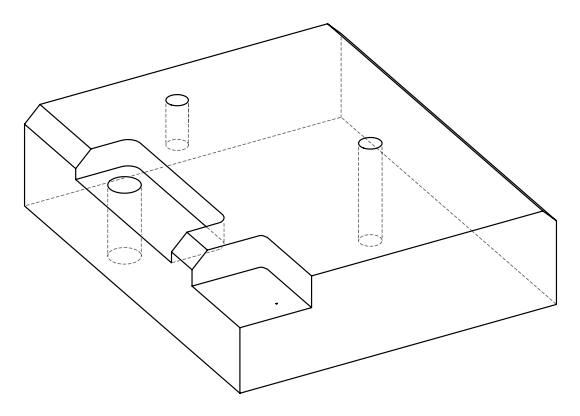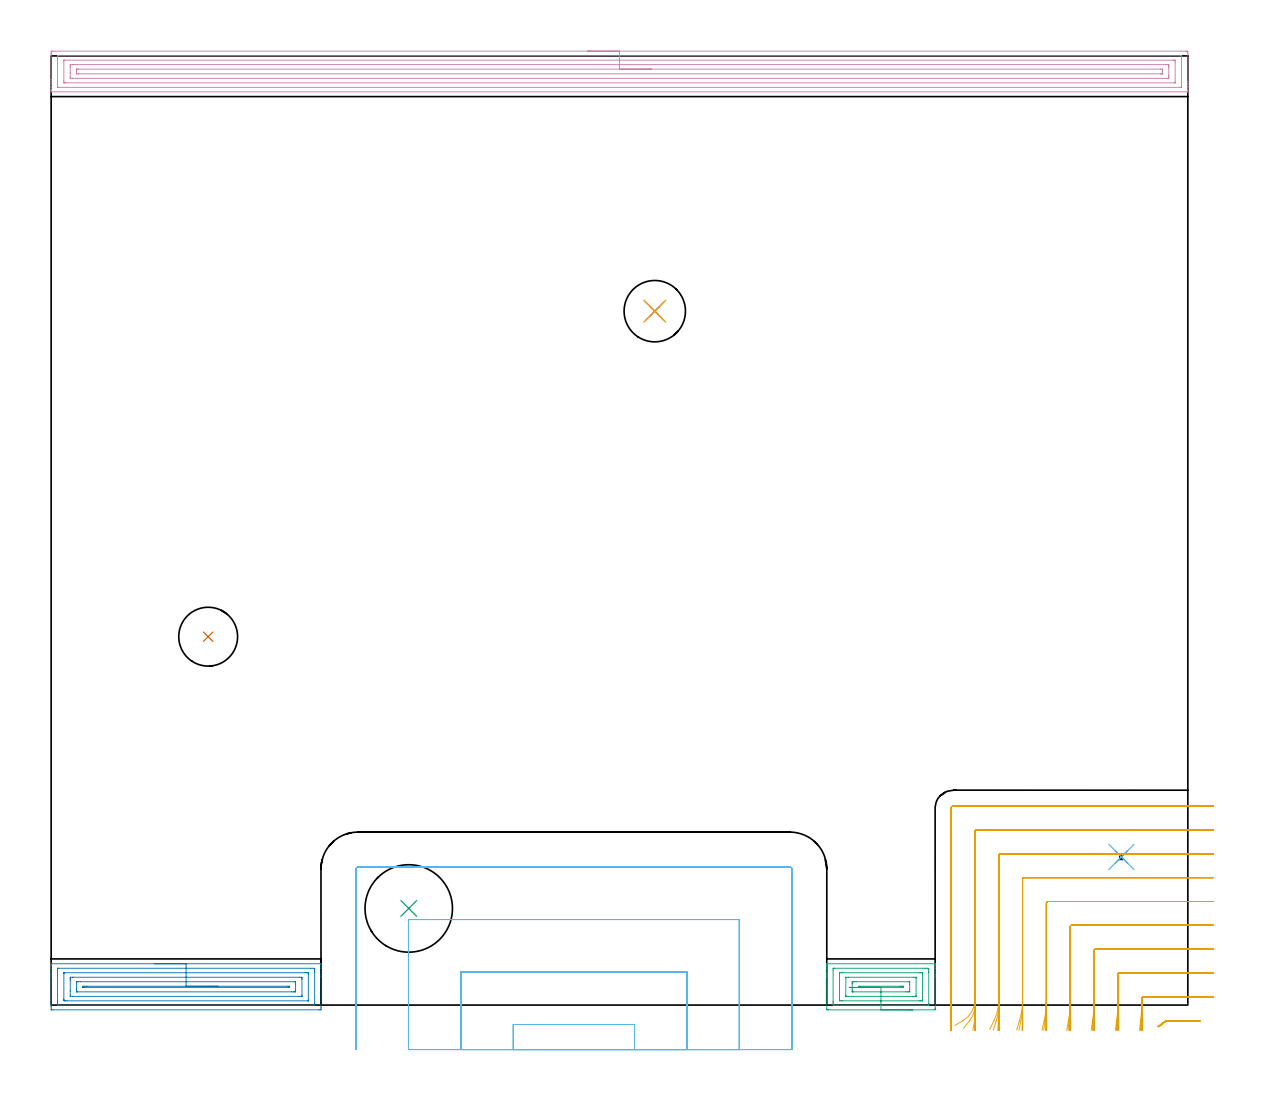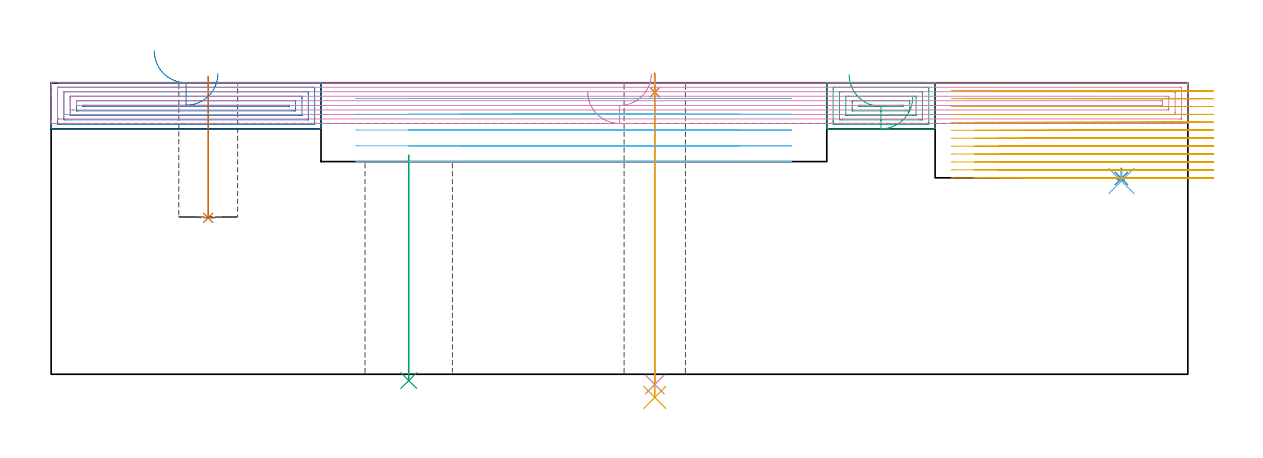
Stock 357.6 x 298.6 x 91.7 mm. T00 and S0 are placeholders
(PLAN: 12 operations, 8 tool changes, 56.8 min)
(1 SPOT_DRILL | STEP1HOLE_1 | NXT0321_9005460120000 | 0.05 min | 183 mm3)
(2 SPOT_DRILL_1 | STEP1POCKET | NXT0321_9005460120000 | 0.03 min | 3241 mm3)
(3 INDEXABLE_INSERT_DRILL_THROUGH_HOLE_FROM_SOLID | STEP1HOLE | NXT0302_026 | 0.29 min | 54426 mm3)
(4 DRILL_THROUGH_HOLE_INTO_CENTER | STEP1HOLE_1 | NXT0301_065 | 0.39 min | 6204 mm3)
(5 DRILL_TO_ENLARGE_THROUGH_HOLE | STEP1HOLE_1 | UGT0301_260 | 0.41 min | 20410 mm3)
(6 DRILL_BLIND_HOLE_INTO_CENTER | STEP1POCKET | NXT0301_022 | 0.02 min | 14 mm3)
(7 INDEXABLE_INSERT_DRILL_BLIND_HOLE_FROM_SOLID | STEP1POCKET_1 | NXT0302_008 | 0.18 min | 11352 mm3)
(8 AREA_MILL | FG_CHAMFER_SURFACE | UGT0205_001 | 4.26 min | 9672 mm3)
(9 AREA_MILL_1 | FG_CHAMFER_SURFACE_1 | UGT0205_001 | 1.83 min | 5082 mm3)
(10 AREA_MILL_2 | FG_CHAMFER_SURFACE_2 | UGT0205_001 | 14.55 min | 29306 mm3)
(11 MILL_CORNER_NOTCH_RECTANGULAR | CORNER_NOTCH_RECTANGULAR | NXT0201_013 | Follow Part, ap 2.5, ae 75% | 23.19 min | 156502 mm3)
(12 MILL_SLOT | SLOT_PARTIAL_RECTANGULAR | UGT0201_105 | Follow Part, ap 5.5, ae 75% | 11.65 min | 197018 mm3)
(TOOL NXT0321_9005460120000 | NC Spot Drill, 142deg, 12mm, Carbide, Uncoated | D12 PA142 FL30 Z2)
(TOOL NXT0302_026 | Index. Insert Drill 27.5mm [880-D2750L32-03] | D27.5 PA176 FL83 Z2)
(TOOL NXT0301_065 | Carbide Drill 9.4mm [860.1-0940-075A1-MM 2214] | D9.4 PA140 FL98 Z2)
(TOOL UGT0301_260 | Twist Drill 19.3 mm | D19.3 PA118 FL140 Z2)
(TOOL NXT0301_022 | Carbide Drill 5.1mm [860.1-0510-015A1-MM 2214] | D5.1 PA140 FL28 Z2)
(TOOL NXT0302_008 | Index. Insert Drill 18.5mm [880-D1850L25-05] | D18.5 PA176 FL93 Z2)
(TOOL UGT0205_001 | Chamfer Mill 20 x 3 x 45 deg. | D20 FL50 Z2)
(TOOL NXT0201_013 | ENDMILL 10mm | D10 FL30 Z4)
(TOOL UGT0201_105 | End Mill 22 mm | D22 FL25 Z2)
(OP 1 SPOT_DRILL)
G17 G21 G94 G90
T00 M6
G54
G17 G0 G90 X189.9 Y218.3 S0 M3
G43 Z101.7 H0
G94 G81 G98 Z88.7 F250. R94.7
G80
M5
M2
(OP 2 SPOT_DRILL_1)
G17 G21 G94 G90
T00 M6
G54
G17 G0 G90 X336.7 Y46.6 S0 M3
G43 Z101.7 H0
G94 G81 G98 Z61.58 F250. R64.8
G80
M5
M2
(OP 3 INDEXABLE_INSERT_DRILL_THROUGH_HOLE_FROM_SOLID)
G17 G21 G94 G90
T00 M6
G54
G17 G0 G90 X112.5 Y30.4 S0 M3
G43 Z101.7 H1
G94 G81 G98 Z-1.98 F250. R68.9
G80
M5
M2
(OP 4 DRILL_THROUGH_HOLE_INTO_CENTER)
G17 G21 G94 G90
T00 M6
G54
G17 G0 G90 X189.9 Y218.3 S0 M3
G43 Z101.7 H1
G94 G73 G98 Z-3.211 F250. Q8.628 R93.7
G80
M5
M2
(OP 5 DRILL_TO_ENLARGE_THROUGH_HOLE)
G17 G21 G94 G90
T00 M6
G54
G17 G0 G90 X189.9 Y218.3 S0 M3
G43 Z101.7 H0
G94 G73 G98 Z-7.298 F250. Q16.5 R93.7
G80
M5
M2
(OP 6 DRILL_BLIND_HOLE_INTO_CENTER)
G17 G21 G94 G90
T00 M6
G54
G17 G0 G90 X336.7 Y46.6 S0 M3
G43 Z101.7 H1
G94 G81 G98 Z60.8 F250. R63.8
G80
M5
M2
(OP 7 INDEXABLE_INSERT_DRILL_BLIND_HOLE_FROM_SOLID)
G17 G21 G94 G90
T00 M6
G54
G17 G0 G90 X49.4 Y115.9 S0 M3
G43 Z101.7 H1
G94 G81 G98 Z49.2 F250. R93.7
G80
M5
M2
(OP 8 AREA_MILL)
G17 G21 G94 G90
T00 M6
G54
G17 G0 G90 X32.45 Y13. S1061 M3
G43 Z101.7 H0
G94 G1 X32.488 Z100.828 F250.
X32.602 Z99.963
X32.791 Z99.112
X33.053 Z98.28
X33.387 Z97.474
X33.79 Z96.7
X34.258 Z95.964
X34.79 Z95.272
X35.379 Z94.629
X36.022 Z94.039
X36.714 Z93.508
X37.45 Z93.04
X38.224 Z92.637
X39.03 Z92.303
X39.862 Z92.041
X40.714 Z91.852
X41.578 Z91.738
X42.45 Z91.7
X84.763
X84.89 Y12.997 Z91.688
X84.892 Y12.963 Z91.654
X84.9 Y12.647 Z91.346
Y12.084 Z90.782
Y11.536 Z90.231
Y9.482 Z88.18
Y8.866 Z87.56
Y-0.618 Z78.079
X84.898 Y-0.926 Z77.771
X84.893 Y-1.491 Z77.206
X84.885 Y-1.493 Z77.204
X84.318 Y-1.5 Z77.2
X0.582
X0.015 Y-1.493 Z77.204
X0.007 Y-1.491 Z77.206
X0.003 Y-0.926 Z77.771
X0. Y-0.344 Z78.352
Y8.866 Z87.56
Y9.482 Z88.18
Y9.756 Z88.453
Y11.536 Z90.231
Y12.084 Z90.783
Y12.426 Z91.125
Y12.648 Z91.347
X0.008 Y12.963 Z91.654
X0.01 Y12.997 Z91.688
X0.137 Y13. Z91.7
X42.45
Y11.586 Z90.286
X81.645
X82.49 Y11.582 Z90.282
X82.536 Y11.579 Z90.279
X82.89 Y11.536 Z90.236
X82.897 Y11.176 Z89.876
X82.899 Y10.646 Z89.346
X82.9 Y10.282 Z88.982
X82.899 Y0.491 Z79.191
X82.892 Y-0.036 Z78.664
X82.89 Y-0.075 Z78.625
X82.735 Y-0.081 Z78.619
X82.635 Y-0.085 Z78.615
X82.586 Y-0.086 Z78.614
X82.536
X3.255
X2.41 Y-0.082 Z78.618
X2.364 Y-0.079 Z78.621
X2.01 Y-0.036 Z78.664
X2.003 Y0.324 Z79.024
X2.001 Y0.854 Z79.554
X2. Y1.218 Z79.918
X2.001 Y11.009 Z89.709
X2.008 Y11.536 Z90.236
X2.01 Y11.575 Z90.275
X2.166 Y11.581 Z90.281
X2.265 Y11.585 Z90.285
X2.315 Y11.586 Z90.286
X2.364
X42.45
Y10.172 Z88.872
X79.864 Y10.171 Z88.871
X80.34 Y10.17 Z88.87
X80.755 Y10.167 Z88.867
X80.883 Y10.165 Z88.865
X80.894 Y9.901 Z88.601
X80.898 Y9.756 Z88.456
X80.9 Y9.611 Z88.311
Y1.599 Z80.299
X80.897 Y1.453 Z80.153
X80.891 Y1.357 Z80.057
X80.888 Y1.334 Z80.034
X80.883 Y1.332 Z80.032
X80.858 Y1.33 Z80.03
X80.755 Y1.329 Z80.029
X5.036
X4.56 Y1.33 Z80.03
X4.146 Y1.333 Z80.033
X4.017 Y1.335 Z80.035
X4.006 Y1.599 Z80.299
X4.002 Y1.744 Z80.444
X4. Y1.889 Z80.589
Y9.901 Z88.601
X4.003 Y10.047 Z88.747
X4.009 Y10.143 Z88.843
X4.012 Y10.166 Z88.866
X4.017 Y10.168 Z88.868
X4.042 Y10.17 Z88.87
X4.146 Y10.171 Z88.871
X42.45 Y10.172 Z88.872
Y8.757 Z87.457
X78.191
X78.872 Y8.752 Z87.452
X78.886 Y8.751 Z87.451
X78.89 Y8.739 Z87.439
X78.895 Y8.694 Z87.394
X78.898 Y8.602 Z87.302
X78.9 Y8.418 Z87.118
Y8.048 Z86.748
Y3.116 Z81.816
X78.898 Y2.912 Z81.612
X78.894 Y2.81 Z81.51
X78.89 Y2.76 Z81.46
X78.883 Y2.749 Z81.449
X78.86 Y2.747 Z81.447
X78.082 Y2.743 Z81.443
X77.974
X6.709
X6.028 Y2.748 Z81.448
X6.014 Y2.749 Z81.449
X6.01 Y2.761 Z81.461
X6.005 Y2.806 Z81.506
X6.002 Y2.898 Z81.598
X6. Y4.415 Z83.115
Y7.903 Z86.603
X6.001 Y8.384 Z87.084
X6.002 Y8.588 Z87.288
X6.006 Y8.69 Z87.39
X6.01 Y8.74 Z87.44
X6.017 Y8.751 Z87.451
X6.04 Y8.753 Z87.453
X6.818 Y8.757 Z87.457
X6.926
X42.45
Y7.343 Z86.043
X76.559
X76.73 Y7.34 Z86.04
X76.867 Y7.336 Z86.036
X76.891 Y7.332 Z86.032
X76.894 Y7.319 Z86.019
X76.897 Y7.285 Z85.985
X76.899 Y7.085 Z85.785
X76.9 Y6.486 Z85.186
Y4.706 Z83.406
X76.899 Y4.415 Z83.115
X76.895 Y4.265 Z82.965
X76.89 Y4.191 Z82.891
X76.882 Y4.164 Z82.864
X76.816 Y4.162 Z82.862
X76.557 Y4.158 Z82.858
X76.3 Y4.157 Z82.857
X75.668
X8.341
X8.169 Y4.16 Z82.86
X8.033 Y4.164 Z82.864
X8.009 Y4.168 Z82.868
X8.006 Y4.181 Z82.881
X8.003 Y4.215 Z82.915
X8.001 Y4.415 Z83.115
X8. Y5.014 Z83.714
Y6.794 Z85.494
X8.001 Y7.085 Z85.785
X8.005 Y7.235 Z85.935
X8.01 Y7.309 Z86.009
X8.018 Y7.336 Z86.036
X8.084 Y7.338 Z86.038
X8.343 Y7.342 Z86.042
X8.6 Y7.343 Z86.043
X9.232
X42.45
Y5.929 Z84.629
X74.519 Y5.928 Z84.628
X74.788 Y5.926 Z84.626
X74.863 Y5.922 Z84.622
X74.891 Y5.919 Z84.619
X74.893 Y5.904 Z84.604
X74.897 Y5.817 Z84.517
X74.89 Y5.605 Z84.305
X74.884 Y5.576 Z84.276
X74.876 Y5.575 Z84.275
X74.848 Y5.573 Z84.273
X74.789 Y5.572 Z84.272
X74.671 Y5.571 Z84.271
X10.381 Y5.572 Z84.272
X10.112 Y5.574 Z84.274
X10.037 Y5.578 Z84.278
X10.009 Y5.581 Z84.281
X10.007 Y5.596 Z84.296
X10.001 Y5.684 Z84.384
Y5.841 Z84.541
X10.003 Y5.896 Z84.596
X10.007 Y5.918 Z84.618
X10.01 Y5.922 Z84.622
X10.024 Y5.924 Z84.624
X10.381 Y5.928 Z84.628
X11.272 Y5.929 Z84.629
X42.45
X43.322 Z84.667
X44.186 Z84.781
X45.038 Z84.97
X45.87 Z85.232
X46.676 Z85.566
X47.45 Z85.969
X48.186 Z86.437
X48.878 Z86.968
X49.521 Z87.558
X50.11 Z88.201
X50.642 Z88.893
X51.11 Z89.629
X51.513 Z90.403
X51.847 Z91.209
X52.109 Z92.041
X52.298 Z92.892
X52.412 Z93.757
X52.45 Z94.629
G0 Z101.7
M5
M2
(OP 9 AREA_MILL_1)
G17 G21 G94 G90
T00 M6
G54
G17 G0 G90 X271.05 Y-1.5 S1061 M3
G43 Z101.7 H0
Z87.2
G94 G1 X271.012 Z86.328 F250.
X270.898 Z85.464
X270.709 Z84.612
X270.447 Z83.78
X270.113 Z82.974
X269.71 Z82.2
X269.242 Z81.464
X268.71 Z80.772
X268.121 Z80.129
X267.478 Z79.54
X266.786 Z79.008
X266.05 Z78.54
X265.276 Z78.137
X264.47 Z77.803
X263.638 Z77.541
X262.787 Z77.352
X261.922 Z77.238
X261.05 Z77.2
X244.577
X244.257 Y-1.496 Z77.202
X244.01 Y-1.491 Z77.205
X244. Y-1.24 Z77.457
Y8.866 Z87.56
Y9.492 Z88.19
Y9.756 Z88.453
Y11.536 Z90.231
Y12.064 Z90.762
Y12.426 Z91.125
Y12.661 Z91.359
X244.007 Y12.964 Z91.656
X244.01 Y12.997 Z91.688
X244.132 Y13. Z91.7
X277.968
X278.09 Y12.997 Z91.688
X278.093 Y12.964 Z91.656
X278.1 Y12.66 Z91.359
Y12.063 Z90.762
Y11.536 Z90.231
Y9.492 Z88.19
Y8.866 Z87.56
Y-0.926 Z77.77
X278.098 Y-1.242 Z77.455
X278.09 Y-1.491 Z77.205
X277.84 Y-1.499 Z77.199
X261.05 Y-1.5 Z77.2
Y-0.086 Z78.614
X247.248
X246.404 Y-0.082 Z78.618
X246.358 Y-0.079 Z78.621
X246.01 Y-0.036 Z78.664
X246.003 Y0.319 Z79.019
X246.001 Y0.854 Z79.554
X246. Y1.212 Z79.912
X246.001 Y11.003 Z89.703
X246.008 Y11.536 Z90.236
X246.01 Y11.574 Z90.274
X246.16 Y11.581 Z90.281
X246.259 Y11.585 Z90.285
X246.309 Y11.586 Z90.286
X246.358
X274.852
X275.696 Y11.582 Z90.282
X275.742 Y11.579 Z90.279
X276.09 Y11.536 Z90.236
X276.097 Y11.182 Z89.882
X276.099 Y10.646 Z89.346
X276.1 Y10.288 Z88.988
X276.099 Y0.497 Z79.197
X276.092 Y-0.036 Z78.664
X276.09 Y-0.074 Z78.626
X275.94 Y-0.081 Z78.619
X275.841 Y-0.085 Z78.615
X275.792 Y-0.086 Z78.614
X275.742
X261.05
Y1.328 Z80.028
X249.029 Y1.329 Z80.029
X248.554 Y1.33 Z80.03
X248.139 Y1.333 Z80.033
X248.01 Y1.335 Z80.035
X248.003 Y1.605 Z80.305
X248.001 Y1.744 Z80.444
X248. Y9.894 Z88.594
X248.004 Y10.033 Z88.733
X248.01 Y10.125 Z88.825
X248.018 Y10.165 Z88.865
X248.036 Y10.167 Z88.867
X248.139 Y10.169 Z88.869
X248.614 Y10.171 Z88.871
X249.029 Y10.172 Z88.872
X273.071 Y10.171 Z88.871
X273.547 Y10.17 Z88.87
X273.961 Y10.167 Z88.867
X274.09 Y10.165 Z88.865
X274.097 Y9.894 Z88.594
X274.099 Y9.756 Z88.456
X274.1 Y1.606 Z80.306
X274.096 Y1.467 Z80.167
X274.09 Y1.375 Z80.075
X274.082 Y1.335 Z80.035
X274.064 Y1.333 Z80.033
X273.961 Y1.331 Z80.031
X273.486 Y1.329 Z80.029
X273.071 Y1.328 Z80.028
X261.05
Y2.743 Z81.443
X250.702
X250.023 Y2.748 Z81.448
X250.01 Y2.749 Z81.449
X250.006 Y2.766 Z81.466
X250.002 Y2.81 Z81.51
X250. Y2.901 Z81.601
Y3.082 Z81.782
X250.001 Y8.583 Z87.283
X250.003 Y8.684 Z87.384
X250.008 Y8.734 Z87.434
X250.012 Y8.751 Z87.451
X250.033 Y8.753 Z87.453
X250.81 Y8.757 Z87.457
X250.919
X271.399
X272.077 Y8.752 Z87.452
X272.09 Y8.751 Z87.451
X272.094 Y8.734 Z87.434
X272.098 Y8.689 Z87.389
X272.1 Y8.599 Z87.299
Y8.418 Z87.118
X272.099 Y2.917 Z81.617
X272.097 Y2.816 Z81.516
X272.092 Y2.766 Z81.466
X272.088 Y2.749 Z81.449
X272.068 Y2.747 Z81.447
X271.29 Y2.743 Z81.443
X271.182
X261.05
Y4.157 Z82.857
X252.333 Y4.158 Z82.858
X252.161 Y4.16 Z82.86
X252.026 Y4.164 Z82.864
X252.009 Y4.17 Z82.87
X252.005 Y4.184 Z82.884
X252.002 Y4.218 Z82.918
X252. Y4.415 Z83.115
Y5.005 Z83.705
Y6.786 Z85.486
X252.001 Y7.085 Z85.785
X252.003 Y7.233 Z85.933
X252.007 Y7.306 Z86.006
X252.011 Y7.336 Z86.036
X252.076 Y7.338 Z86.038
X252.334 Y7.342 Z86.042
X252.591 Y7.343 Z86.043
X253.224
X269.767 Y7.342 Z86.042
X269.939 Y7.34 Z86.04
X270.074 Y7.336 Z86.036
X270.091 Y7.33 Z86.03
X270.095 Y7.316 Z86.016
X270.098 Y7.282 Z85.982
X270.099 Y7.085 Z85.785
X270.1 Y6.495 Z85.195
Y4.714 Z83.414
X270.099 Y4.415 Z83.115
X270.097 Y4.267 Z82.967
X270.093 Y4.194 Z82.894
X270.089 Y4.164 Z82.864
X270.025 Y4.162 Z82.862
X269.766 Y4.158 Z82.858
X269.509 Y4.157 Z82.857
X268.877
X261.05
Y5.571 Z84.271
X254.372 Y5.572 Z84.272
X254.102 Y5.574 Z84.274
X254.034 Y5.578 Z84.278
X254.009 Y5.581 Z84.281
X254.008 Y5.595 Z84.295
X254.005 Y5.672 Z84.372
X254.024 Y5.922 Z84.622
X254.372 Y5.926 Z84.626
X254.639 Y5.928 Z84.628
X266.838 Y5.929 Z84.629
X267.37
X267.728 Y5.928 Z84.628
X267.998 Y5.926 Z84.626
X268.066 Y5.922 Z84.622
X268.091 Y5.918 Z84.618
X268.093 Y5.905 Z84.605
X268.098 Y5.826 Z84.526
X268.093 Y5.638 Z84.338
X268.09 Y5.576 Z84.276
X268.083 Y5.575 Z84.275
X268.055 Y5.573 Z84.273
X267.996 Y5.572 Z84.272
X267.877 Y5.571 Z84.271
X261.05
X260.178 Z84.309
X259.314 Z84.423
X258.462 Z84.612
X257.63 Z84.874
X256.824 Z85.208
X256.05 Z85.611
X255.314 Z86.08
X254.622 Z86.611
X253.979 Z87.2
X253.39 Z87.843
X252.859 Z88.535
X252.39 Z89.271
X251.987 Z90.045
X251.653 Z90.851
X251.391 Z91.683
X251.202 Z92.535
X251.088 Z93.399
X251.05 Z94.271
G0 Z101.7
M5
M2
(OP 10 AREA_MILL_2)
G17 G21 G94 G90
T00 M6
G54
G17 G0 G90 X168.8 Y300.1 S1061 M3
G43 Z101.7 H0
Z88.9
G94 G1 X168.838 Z88.028 F250.
X168.952 Z87.164
X169.141 Z86.312
X169.403 Z85.48
X169.737 Z84.674
X170.14 Z83.9
X170.609 Z83.164
X171.14 Z82.472
X171.729 Z81.829
X172.372 Z81.24
X173.064 Z80.708
X173.8 Z80.24
X174.574 Z79.837
X175.38 Z79.503
X176.212 Z79.241
X177.064 Z79.052
X177.928 Z78.938
X178.8 Z78.9
X356.985
X357.279 Y300.097 Z78.902
X357.59 Y300.092 Z78.906
X357.6 Y299.776 Z79.221
Y290.578 Z88.417
Y290.022 Z88.974
Y289.685 Z89.311
Y289.13 Z89.866
Y288.793 Z90.202
Y288.119 Z90.88
Y287.754 Z91.245
X357.593 Y287.356 Z91.635
X357.59 Y287.303 Z91.688
X357.431 Y287.3 Z91.7
X0.169
X0.01 Y287.303 Z91.688
X0.007 Y287.356 Z91.635
X0. Y287.754 Z91.245
Y288.119 Z90.88
Y288.793 Z90.202
Y290.022 Z88.975
Y290.578 Z88.417
Y291.192 Z87.803
Y299.221 Z79.776
X0.002 Y299.499 Z79.498
X0.007 Y300.092 Z78.906
X0.02 Y300.094 Z78.904
X0.615 Y300.1 Z78.9
X178.8
Y298.686 Z80.314
X355.278 Y298.685 Z80.315
X355.436 Y298.683 Z80.317
X355.54 Y298.679 Z80.321
X355.591 Y298.675 Z80.325
X355.594 Y298.663 Z80.337
X355.597 Y298.607 Z80.393
X355.6 Y298.206 Z80.794
Y289.284 Z89.716
X355.597 Y288.793 Z90.207
X355.594 Y288.744 Z90.256
X355.591 Y288.725 Z90.275
X355.514 Y288.721 Z90.279
X355.357 Y288.716 Z90.284
X355.277 Y288.714 Z90.286
X355.198
X2.323 Y288.715 Z90.285
X2.164 Y288.717 Z90.283
X2.06 Y288.721 Z90.279
X2.009 Y288.725 Z90.275
X2.006 Y288.737 Z90.263
X2.003 Y288.793 Z90.207
X2. Y289.194 Z89.806
Y298.116 Z80.884
X2.003 Y298.607 Z80.393
X2.006 Y298.656 Z80.344
X2.009 Y298.675 Z80.325
X2.086 Y298.679 Z80.321
X2.243 Y298.684 Z80.316
X2.323 Y298.686 Z80.314
X2.402
X178.8
Y297.272 Z81.728
X352.963 Y297.271 Z81.729
X353.412 Y297.27 Z81.73
X353.562 Y297.268 Z81.732
X353.584 Y297.266 Z81.734
X353.59 Y297.263 Z81.737
X353.594 Y297.235 Z81.765
X353.598 Y297.135 Z81.865
X353.6 Y296.635 Z82.365
Y290.39 Z88.61
X353.595 Y290.202 Z88.798
X353.59 Y290.15 Z88.85
X353.586 Y290.134 Z88.866
X353.579 Y290.133 Z88.867
X353.524 Y290.13 Z88.87
X353.412 Y290.129 Z88.871
X4.637
X4.188 Y290.13 Z88.87
X4.038 Y290.132 Z88.868
X4.016 Y290.135 Z88.865
X4.01 Y290.137 Z88.863
X4.007 Y290.165 Z88.835
X4.002 Y290.265 Z88.735
X4. Y290.765 Z88.235
X4.001 Y297.01 Z81.99
X4.005 Y297.198 Z81.802
X4.01 Y297.25 Z81.75
X4.014 Y297.266 Z81.734
X4.021 Y297.267 Z81.733
X4.076 Y297.27 Z81.73
X4.188 Y297.271 Z81.729
X178.8 Y297.272 Z81.728
Y295.857 Z83.143
X350.806
X351.558 Y295.85 Z83.15
X351.59 Y295.844 Z83.156
X351.595 Y295.797 Z83.203
X351.598 Y295.692 Z83.308
X351.6 Y295.483 Z83.517
Y295.064 Z83.936
Y292.388 Z86.612
Y291.929 Z87.071
X351.598 Y291.712 Z87.288
X351.595 Y291.604 Z87.396
X351.59 Y291.555 Z87.445
X351.546 Y291.549 Z87.451
X350.733 Y291.543 Z87.457
X350.66
X6.794
X6.042 Y291.55 Z87.45
X6.01 Y291.556 Z87.444
X6.005 Y291.603 Z87.397
X6.002 Y291.708 Z87.292
X6. Y293.254 Z85.746
Y295.012 Z83.988
Y295.471 Z83.529
X6.002 Y295.688 Z83.312
X6.005 Y295.796 Z83.204
X6.01 Y295.845 Z83.155
X6.054 Y295.851 Z83.149
X6.867 Y295.857 Z83.143
X6.941
X178.8
Y294.443 Z84.557
X348.946 Y294.442 Z84.558
X349.546 Y294.439 Z84.561
X349.579 Y294.436 Z84.564
X349.59 Y294.43 Z84.57
X349.596 Y294.389 Z84.611
X349.599 Y294.146 Z84.854
X349.6 Y293.493 Z85.507
Y293.254 Z85.746
X349.599 Y293.091 Z85.909
X349.598 Y293.009 Z85.991
X349.594 Y292.969 Z86.031
X349.591 Y292.965 Z86.035
X349.58 Y292.962 Z86.038
X349.541 Y292.959 Z86.041
X349.243 Y292.957 Z86.043
X348.946
X8.654 Y292.958 Z86.042
X8.054 Y292.961 Z86.039
X8.021 Y292.964 Z86.036
X8.01 Y292.97 Z86.03
X8.004 Y293.011 Z85.989
X8.001 Y293.254 Z85.746
X8. Y293.907 Z85.093
Y294.146 Z84.854
X8.001 Y294.309 Z84.691
X8.002 Y294.391 Z84.609
X8.006 Y294.431 Z84.569
X8.009 Y294.435 Z84.565
X8.021 Y294.438 Z84.562
X8.059 Y294.441 Z84.559
X8.357 Y294.443 Z84.557
X8.654
X178.8
X179.672 Z84.595
X180.537 Z84.709
X181.388 Z84.898
X182.22 Z85.16
X183.026 Z85.494
X183.8 Z85.897
X184.536 Z86.365
X185.228 Z86.896
X185.871 Z87.486
X186.46 Z88.129
X186.992 Z88.821
X187.46 Z89.557
X187.863 Z90.331
X188.197 Z91.137
X188.459 Z91.969
X188.648 Z92.82
X188.762 Z93.685
X188.8 Z94.557
G0 Z101.7
M5
M2
(OP 11 MILL_CORNER_NOTCH_RECTANGULAR)
G17 G21 G94 G90
T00 M6
G54
G17 G0 G90 X361.595 Y-4.9 S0 M3
G43 Z101.7 H0
Z89.208
G94 G1 X358.595 F250.
X350.734 F500.
G3 X350.439 Y-5. R0.5
G1 X348.039 Y-6.8 F250.
G0 Z101.7
X365.6 Y2.6
Z89.208
G1 X362.6
X343.595 F500.
G3 X343.1 Y2.105 R0.5
G1 Y1.6
G2 X342.736 Y-5. R60.
G1 X342.406 Y-7.982 F250.
G0 Z101.7
X365.6 Y10.1
Z89.208
G1 X362.6
X336.096 F500.
G3 X335.6 Y9.604 R0.5
G1 Y1.6
G2 X335.183 Y-5. R52.5
G1 X334.806 Y-7.976 F250.
G0 Z101.7
X365.6 Y17.6
Z89.208
G1 X362.6
X328.596 F500.
G3 X328.1 Y17.104 R0.5
G1 Y1.6
G2 X327.613 Y-5. R45.
G1 X327.173 Y-7.968 F250.
G0 Z101.7
X365.6 Y25.1
Z89.208
G1 X362.6
X321.096 F500.
G3 X320.6 Y24.604 R0.5
G1 Y1.6
G2 X320.015 Y-5. R37.5
G1 X319.487 Y-7.953 F250.
G0 Z101.7
X365.6 Y32.6
Z89.208
G1 X362.6
X313.596 F500.
G3 X313.1 Y32.104 R0.5
G1 Y1.6
G2 X312.365 Y-5. R30.
G1 X311.705 Y-7.926 F250.
G0 Z101.7
X365.6 Y40.1
Z89.208
G1 X362.6
X306.097 F500.
G3 X305.6 Y39.603 R0.5
G1 Y1.6
G2 X304.61 Y-5. R22.5
G1 X303.73 Y-7.868 F250.
G0 Z101.7
X365.6 Y47.6
Z89.208
G1 X362.6
X298.597 F500.
G3 X298.1 Y47.103 R0.5
G1 Y1.6
G2 X296.57 Y-5. R15.
G1 X295.25 Y-7.694 F250.
G0 Z101.7
X365.6 Y55.1
Z89.208
G1 X362.6
X291.097 F500.
G3 X290.6 Y54.603 R0.5
G1 Y1.6
G2 X286.914 Y-4.857 R7.5
G1 X284.331 Y-6.383 F250.
G0 Z101.7
X365.6 Y62.6
Z89.208
G1 X362.6
X283.8 F500.
G3 X283.1 Y61.9 R0.7
G1 Y1.6
Y-1.4 F250.
G0 Z101.7
X361.595 Y-4.9
Z86.717
G1 X358.595
X350.899 F500.
G3 X350.604 Y-5. R0.5
G1 X348.204 Y-6.8 F250.
G0 Z101.7
X365.6 Y2.6
Z86.717
G1 X362.6
X343.595 F500.
G3 X343.1 Y2.105 R0.5
G1 Y-0.243
G2 X342.911 Y-5. R60.
G1 X342.673 Y-7.991 F250.
G0 Z101.7
X365.6 Y10.1
Z86.717
G1 X362.6
X336.096 F500.
G3 X335.6 Y9.604 R0.5
G1 Y-0.243
G2 X335.384 Y-5. R52.5
G1 X335.112 Y-7.988 F250.
G0 Z101.7
X365.6 Y17.6
Z86.717
G1 X362.6
X328.596 F500.
G3 X328.1 Y17.104 R0.5
G1 Y-0.243
G2 X327.848 Y-5. R45.
G1 X327.531 Y-7.983 F250.
G0 Z101.7
X365.6 Y25.1
Z86.717
G1 X362.6
X321.096 F500.
G3 X320.6 Y24.604 R0.5
G1 Y-0.243
G2 X320.297 Y-5. R37.5
G1 X319.916 Y-7.976 F250.
G0 Z101.7
X365.6 Y32.6
Z86.717
G1 X362.6
X313.596 F500.
G3 X313.1 Y32.104 R0.5
G1 Y-0.243
G2 X312.72 Y-5. R30.
G1 X312.245 Y-7.962 F250.
G0 Z101.7
X365.6 Y40.1
Z86.717
G1 X362.6
X306.097 F500.
G3 X305.6 Y39.603 R0.5
G1 Y-0.243
G2 X305.091 Y-5. R22.5
G1 X304.457 Y-7.932 F250.
G0 Z101.7
X365.6 Y47.6
Z86.717
G1 X362.6
X298.597 F500.
G3 X298.1 Y47.103 R0.5
G1 Y-0.243
G2 X297.326 Y-5. R15.
G1 X296.374 Y-7.845 F250.
G0 Z101.7
X365.6 Y55.1
Z86.717
G1 X362.6
X291.097 F500.
G3 X290.6 Y54.603 R0.5
G1 Y-0.243
G2 X288.898 Y-5. R7.5
G1 X286.996 Y-7.319 F250.
G0 Z101.7
X365.6 Y62.6
Z86.717
G1 X362.6
X283.8 F500.
G3 X283.1 Y61.9 R0.7
G1 Y-0.243
Y-3.243 F250.
G0 Z101.7
X361.595 Y-4.9
Z84.225
G1 X358.595
X351.074 F500.
G3 X350.778 Y-5. R0.5
G1 X348.378 Y-6.8 F250.
G0 Z101.7
X365.6 Y2.6
Z84.225
G1 X362.6
X343.595 F500.
G3 X343.1 Y2.105 R0.5
G1 Y-3.686
G2 X343.086 Y-5. R60.
G1 X343.02 Y-7.999 F250.
G0 Z101.7
X365.6 Y10.1
Z84.225
G1 X362.6
X336.096 F500.
G3 X335.6 Y9.604 R0.5
G1 Y-3.686
G2 X335.584 Y-5. R52.5
G1 X335.508 Y-7.999 F250.
G0 Z101.7
X365.6 Y17.6
Z84.225
G1 X362.6
X328.596 F500.
G3 X328.1 Y17.104 R0.5
G1 Y-3.686
G2 X328.081 Y-5. R45.
G1 X327.993 Y-7.999 F250.
G0 Z101.7
X365.6 Y25.1
Z84.225
G1 X362.6
X321.096 F500.
G3 X320.6 Y24.604 R0.5
G1 Y-3.686
G2 X320.577 Y-5. R37.5
G1 X320.472 Y-7.998 F250.
G0 Z101.7
X365.6 Y32.6
Z84.225
G1 X362.6
X313.596 F500.
G3 X313.1 Y32.104 R0.5
G1 Y-3.686
G2 X313.071 Y-5. R30.
G1 X312.94 Y-7.997 F250.
G0 Z101.7
X365.6 Y40.1
Z84.225
G1 X362.6
X306.097 F500.
G3 X305.6 Y39.603 R0.5
G1 Y-3.686
G2 X305.562 Y-5. R22.5
G1 X305.386 Y-7.995 F250.
G0 Z101.7
X365.6 Y47.6
Z84.225
G1 X362.6
X298.597 F500.
G3 X298.1 Y47.103 R0.5
G1 Y-3.686
G2 X298.042 Y-5. R15.
G1 X297.78 Y-7.988 F250.
G0 Z101.7
X365.6 Y55.1
Z84.225
G1 X362.6
X291.097 F500.
G3 X290.6 Y54.603 R0.5
G1 Y-3.686
G2 X290.484 Y-5. R7.5
G1 X289.958 Y-7.954 F250.
G0 Z101.7
X365.6 Y62.6
Z84.225
G1 X362.6
X283.8 F500.
G3 X283.1 Y61.9 R0.7
G1 Y-3.686
Y-6.686 F250.
G0 Z101.7
X361.595 Y-4.9
Z81.733
G1 X358.595
X351.093 F500.
G3 X350.798 Y-5. R0.5
G1 X348.398 Y-6.8 F250.
G0 Z101.7
X365.6 Y2.6
Z81.733
G1 X362.6
X343.595 F500.
G3 X343.1 Y2.105 R0.5
G1 Y-4.924
Y-5.
X343.096 Y-8. F250.
G0 Z101.7
X365.6 Y10.1
Z81.733
G1 X362.6
X336.096 F500.
G3 X335.6 Y9.604 R0.5
G1 Y-4.924
Y-5.
X335.596 Y-8. F250.
G0 Z101.7
X365.6 Y17.6
Z81.733
G1 X362.6
X328.596 F500.
G3 X328.1 Y17.104 R0.5
G1 Y-4.924
Y-5.
X328.095 Y-8. F250.
G0 Z101.7
X365.6 Y25.1
Z81.733
G1 X362.6
X321.096 F500.
G3 X320.6 Y24.604 R0.5
G1 Y-4.924
Y-5.
X320.594 Y-8. F250.
G0 Z101.7
X365.6 Y32.6
Z81.733
G1 X362.6
X313.596 F500.
G3 X313.1 Y32.104 R0.5
G1 Y-4.924
Y-5.
X313.092 Y-8. F250.
G0 Z101.7
X365.6 Y40.1
Z81.733
G1 X362.6
X306.097 F500.
G3 X305.6 Y39.603 R0.5
G1 Y-4.924
Y-5.
X305.59 Y-8. F250.
G0 Z101.7
X365.6 Y47.6
Z81.733
G1 X362.6
X298.597 F500.
G3 X298.1 Y47.103 R0.5
G1 Y-4.924
Y-5.
X298.085 Y-8. F250.
G0 Z101.7
X365.6 Y55.1
Z81.733
G1 X362.6
X291.097 F500.
G3 X290.6 Y54.603 R0.5
G1 Y-4.924
Y-5.
X290.569 Y-8. F250.
G0 Z101.7
X365.6 Y62.6
Z81.733
G1 X362.6
X283.8 F500.
G3 X283.1 Y61.9 R0.7
G1 Y-4.924
Y-7.924 F250.
G0 Z101.7
X361.595 Y-4.9
Z79.242
G1 X358.595
X351.094 F500.
G3 X350.799 Y-5. R0.5
G1 X348.399 Y-6.8 F250.
G0 Z101.7
X365.6 Y2.6
Z79.242
G1 X362.6
X343.595 F500.
G3 X343.1 Y2.105 R0.5
G1 Y-5.
Y-8. F250.
G0 Z101.7
X365.6 Y10.1
Z79.242
G1 X362.6
X336.096 F500.
G3 X335.6 Y9.604 R0.5
G1 Y-5.
Y-8. F250.
G0 Z101.7
X365.6 Y17.6
Z79.242
G1 X362.6
X328.596 F500.
G3 X328.1 Y17.104 R0.5
G1 Y-5.
Y-8. F250.
G0 Z101.7
X365.6 Y25.1
Z79.242
G1 X362.6
X321.096 F500.
G3 X320.6 Y24.604 R0.5
G1 Y-5.
Y-8. F250.
G0 Z101.7
X365.6 Y32.6
Z79.242
G1 X362.6
X313.596 F500.
G3 X313.1 Y32.104 R0.5
G1 Y-5.
Y-8. F250.
G0 Z101.7
X365.6 Y40.1
Z79.242
G1 X362.6
X306.097 F500.
G3 X305.6 Y39.603 R0.5
G1 Y-5.
Y-8. F250.
G0 Z101.7
X365.6 Y47.6
Z79.242
G1 X362.6
X298.597 F500.
G3 X298.1 Y47.103 R0.5
G1 Y-5.
Y-8. F250.
G0 Z101.7
X365.6 Y55.1
Z79.242
G1 X362.6
X291.097 F500.
G3 X290.6 Y54.603 R0.5
G1 Y-5.
Y-8. F250.
G0 Z101.7
X365.6 Y62.6
Z79.242
G1 X362.6
X283.8 F500.
G3 X283.1 Y61.9 R0.7
G1 Y-5.
Y-8. F250.
G0 Z101.7
X361.595 Y-4.9
Z76.75
G1 X358.595
X351.094 F500.
G3 X350.799 Y-5. R0.5
G1 X348.399 Y-6.8 F250.
G0 Z101.7
X365.6 Y2.6
Z76.75
G1 X362.6
X343.595 F500.
G3 X343.1 Y2.105 R0.5
G1 Y-5.
Y-8. F250.
G0 Z101.7
X365.6 Y10.1
Z76.75
G1 X362.6
X336.096 F500.
G3 X335.6 Y9.604 R0.5
G1 Y-5.
Y-8. F250.
G0 Z101.7
X365.6 Y17.6
Z76.75
G1 X362.6
X328.596 F500.
G3 X328.1 Y17.104 R0.5
G1 Y-5.
Y-8. F250.
G0 Z101.7
X365.6 Y25.1
Z76.75
G1 X362.6
X321.096 F500.
G3 X320.6 Y24.604 R0.5
G1 Y-5.
Y-8. F250.
G0 Z101.7
X365.6 Y32.6
Z76.75
G1 X362.6
X313.596 F500.
G3 X313.1 Y32.104 R0.5
G1 Y-5.
Y-8. F250.
G0 Z101.7
X365.6 Y40.1
Z76.75
G1 X362.6
X306.097 F500.
G3 X305.6 Y39.603 R0.5
G1 Y-5.
Y-8. F250.
G0 Z101.7
X365.6 Y47.6
Z76.75
G1 X362.6
X298.597 F500.
G3 X298.1 Y47.103 R0.5
G1 Y-5.
Y-8. F250.
G0 Z101.7
X365.6 Y55.1
Z76.75
G1 X362.6
X291.097 F500.
G3 X290.6 Y54.603 R0.5
G1 Y-5.
Y-8. F250.
G0 Z101.7
X365.6 Y62.6
Z76.75
G1 X362.6
X283.8 F500.
G3 X283.1 Y61.9 R0.7
G1 Y-5.
Y-8. F250.
G0 Z101.7
X361.595 Y-4.9
Z74.258
G1 X358.595
X351.094 F500.
G3 X350.799 Y-5. R0.5
G1 X348.399 Y-6.8 F250.
G0 Z101.7
X365.6 Y2.6
Z74.258
G1 X362.6
X343.595 F500.
G3 X343.1 Y2.105 R0.5
G1 Y-5.
Y-8. F250.
G0 Z101.7
X365.6 Y10.1
Z74.258
G1 X362.6
X336.096 F500.
G3 X335.6 Y9.604 R0.5
G1 Y-5.
Y-8. F250.
G0 Z101.7
X365.6 Y17.6
Z74.258
G1 X362.6
X328.596 F500.
G3 X328.1 Y17.104 R0.5
G1 Y-5.
Y-8. F250.
G0 Z101.7
X365.6 Y25.1
Z74.258
G1 X362.6
X321.096 F500.
G3 X320.6 Y24.604 R0.5
G1 Y-5.
Y-8. F250.
G0 Z101.7
X365.6 Y32.6
Z74.258
G1 X362.6
X313.596 F500.
G3 X313.1 Y32.104 R0.5
G1 Y-5.
Y-8. F250.
G0 Z101.7
X365.6 Y40.1
Z74.258
G1 X362.6
X306.097 F500.
G3 X305.6 Y39.603 R0.5
G1 Y-5.
Y-8. F250.
G0 Z101.7
X365.6 Y47.6
Z74.258
G1 X362.6
X298.597 F500.
G3 X298.1 Y47.103 R0.5
G1 Y-5.
Y-8. F250.
G0 Z101.7
X365.6 Y55.1
Z74.258
G1 X362.6
X291.097 F500.
G3 X290.6 Y54.603 R0.5
G1 Y-5.
Y-8. F250.
G0 Z101.7
X365.6 Y62.6
Z74.258
G1 X362.6
X283.8 F500.
G3 X283.1 Y61.9 R0.7
G1 Y-5.
Y-8. F250.
G0 Z101.7
X361.595 Y-4.9
Z71.767
G1 X358.595
X351.094 F500.
G3 X350.799 Y-5. R0.5
G1 X348.399 Y-6.8 F250.
G0 Z101.7
X365.6 Y2.6
Z71.767
G1 X362.6
X343.595 F500.
G3 X343.1 Y2.105 R0.5
G1 Y-5.
Y-8. F250.
G0 Z101.7
X365.6 Y10.1
Z71.767
G1 X362.6
X336.096 F500.
G3 X335.6 Y9.604 R0.5
G1 Y-5.
Y-8. F250.
G0 Z101.7
X365.6 Y17.6
Z71.767
G1 X362.6
X328.596 F500.
G3 X328.1 Y17.104 R0.5
G1 Y-5.
Y-8. F250.
G0 Z101.7
X365.6 Y25.1
Z71.767
G1 X362.6
X321.096 F500.
G3 X320.6 Y24.604 R0.5
G1 Y-5.
Y-8. F250.
G0 Z101.7
X365.6 Y32.6
Z71.767
G1 X362.6
X313.596 F500.
G3 X313.1 Y32.104 R0.5
G1 Y-5.
Y-8. F250.
G0 Z101.7
X365.6 Y40.1
Z71.767
G1 X362.6
X306.097 F500.
G3 X305.6 Y39.603 R0.5
G1 Y-5.
Y-8. F250.
G0 Z101.7
X365.6 Y47.6
Z71.767
G1 X362.6
X298.597 F500.
G3 X298.1 Y47.103 R0.5
G1 Y-5.
Y-8. F250.
G0 Z101.7
X365.6 Y55.1
Z71.767
G1 X362.6
X291.097 F500.
G3 X290.6 Y54.603 R0.5
G1 Y-5.
Y-8. F250.
G0 Z101.7
X365.6 Y62.6
Z71.767
G1 X362.6
X283.8 F500.
G3 X283.1 Y61.9 R0.7
G1 Y-5.
Y-8. F250.
G0 Z101.7
X361.595 Y-4.9
Z69.275
G1 X358.595
X351.094 F500.
G3 X350.799 Y-5. R0.5
G1 X348.399 Y-6.8 F250.
G0 Z101.7
X365.6 Y2.6
Z69.275
G1 X362.6
X343.595 F500.
G3 X343.1 Y2.105 R0.5
G1 Y-5.
Y-8. F250.
G0 Z101.7
X365.6 Y10.1
Z69.275
G1 X362.6
X336.096 F500.
G3 X335.6 Y9.604 R0.5
G1 Y-5.
Y-8. F250.
G0 Z101.7
X365.6 Y17.6
Z69.275
G1 X362.6
X328.596 F500.
G3 X328.1 Y17.104 R0.5
G1 Y-5.
Y-8. F250.
G0 Z101.7
X365.6 Y25.1
Z69.275
G1 X362.6
X321.096 F500.
G3 X320.6 Y24.604 R0.5
G1 Y-5.
Y-8. F250.
G0 Z101.7
X365.6 Y32.6
Z69.275
G1 X362.6
X313.596 F500.
G3 X313.1 Y32.104 R0.5
G1 Y-5.
Y-8. F250.
G0 Z101.7
X365.6 Y40.1
Z69.275
G1 X362.6
X306.097 F500.
G3 X305.6 Y39.603 R0.5
G1 Y-5.
Y-8. F250.
G0 Z101.7
X365.6 Y47.6
Z69.275
G1 X362.6
X298.597 F500.
G3 X298.1 Y47.103 R0.5
G1 Y-5.
Y-8. F250.
G0 Z101.7
X365.6 Y55.1
Z69.275
G1 X362.6
X291.097 F500.
G3 X290.6 Y54.603 R0.5
G1 Y-5.
Y-8. F250.
G0 Z101.7
X365.6 Y62.6
Z69.275
G1 X362.6
X283.8 F500.
G3 X283.1 Y61.9 R0.7
G1 Y-5.
Y-8. F250.
G0 Z101.7
X361.595 Y-4.9
Z66.783
G1 X358.595
X351.094 F500.
G3 X350.799 Y-5. R0.5
G1 X348.399 Y-6.8 F250.
G0 Z101.7
X365.6 Y2.6
Z66.783
G1 X362.6
X343.595 F500.
G3 X343.1 Y2.105 R0.5
G1 Y-5.
Y-8. F250.
G0 Z101.7
X365.6 Y10.1
Z66.783
G1 X362.6
X336.096 F500.
G3 X335.6 Y9.604 R0.5
G1 Y-5.
Y-8. F250.
G0 Z101.7
X365.6 Y17.6
Z66.783
G1 X362.6
X328.596 F500.
G3 X328.1 Y17.104 R0.5
G1 Y-5.
Y-8. F250.
G0 Z101.7
X365.6 Y25.1
Z66.783
G1 X362.6
X321.096 F500.
G3 X320.6 Y24.604 R0.5
G1 Y-5.
Y-8. F250.
G0 Z101.7
X365.6 Y32.6
Z66.783
G1 X362.6
X313.596 F500.
G3 X313.1 Y32.104 R0.5
G1 Y-5.
Y-8. F250.
G0 Z101.7
X365.6 Y40.1
Z66.783
G1 X362.6
X306.097 F500.
G3 X305.6 Y39.603 R0.5
G1 Y-5.
Y-8. F250.
G0 Z101.7
X365.6 Y47.6
Z66.783
G1 X362.6
X298.597 F500.
G3 X298.1 Y47.103 R0.5
G1 Y-5.
Y-8. F250.
G0 Z101.7
X365.6 Y55.1
Z66.783
G1 X362.6
X291.097 F500.
G3 X290.6 Y54.603 R0.5
G1 Y-5.
Y-8. F250.
G0 Z101.7
X365.6 Y62.6
Z66.783
G1 X362.6
X283.8 F500.
G3 X283.1 Y61.9 R0.7
G1 Y-5.
Y-8. F250.
G0 Z101.7
X361.595 Y-4.9
Z64.292
G1 X358.595
X351.094 F500.
G3 X350.799 Y-5. R0.5
G1 X348.399 Y-6.8 F250.
G0 Z101.7
X365.6 Y2.6
Z64.292
G1 X362.6
X343.595 F500.
G3 X343.1 Y2.105 R0.5
G1 Y-5.
Y-8. F250.
G0 Z101.7
X365.6 Y10.1
Z64.292
G1 X362.6
X336.096 F500.
G3 X335.6 Y9.604 R0.5
G1 Y-5.
Y-8. F250.
G0 Z101.7
X365.6 Y17.6
Z64.292
G1 X362.6
X328.596 F500.
G3 X328.1 Y17.104 R0.5
G1 Y-5.
Y-8. F250.
G0 Z101.7
X365.6 Y25.1
Z64.292
G1 X362.6
X321.096 F500.
G3 X320.6 Y24.604 R0.5
G1 Y-5.
Y-8. F250.
G0 Z101.7
X365.6 Y32.6
Z64.292
G1 X362.6
X313.596 F500.
G3 X313.1 Y32.104 R0.5
G1 Y-5.
Y-8. F250.
G0 Z101.7
X365.6 Y40.1
Z64.292
G1 X362.6
X306.097 F500.
G3 X305.6 Y39.603 R0.5
G1 Y-5.
Y-8. F250.
G0 Z101.7
X365.6 Y47.6
Z64.292
G1 X362.6
X298.597 F500.
G3 X298.1 Y47.103 R0.5
G1 Y-5.
Y-8. F250.
G0 Z101.7
X365.6 Y55.1
Z64.292
G1 X362.6
X291.097 F500.
G3 X290.6 Y54.603 R0.5
G1 Y-5.
Y-8. F250.
G0 Z101.7
X365.6 Y62.6
Z64.292
G1 X362.6
X283.8 F500.
G3 X283.1 Y61.9 R0.7
G1 Y-5.
Y-8. F250.
G0 Z101.7
X361.595 Y-4.9
Z61.8
G1 X358.595
X351.094 F500.
G3 X350.799 Y-5. R0.5
G1 X348.399 Y-6.8 F250.
G0 Z101.7
X365.6 Y2.6
Z61.8
G1 X362.6
X343.595 F500.
G3 X343.1 Y2.105 R0.5
G1 Y-5.
Y-8. F250.
G0 Z101.7
X365.6 Y10.1
Z61.8
G1 X362.6
X336.096 F500.
G3 X335.6 Y9.604 R0.5
G1 Y-5.
Y-8. F250.
G0 Z101.7
X365.6 Y17.6
Z61.8
G1 X362.6
X328.596 F500.
G3 X328.1 Y17.104 R0.5
G1 Y-5.
Y-8. F250.
G0 Z101.7
X365.6 Y25.1
Z61.8
G1 X362.6
X321.096 F500.
G3 X320.6 Y24.604 R0.5
G1 Y-5.
Y-8. F250.
G0 Z101.7
X365.6 Y32.6
Z61.8
G1 X362.6
X313.596 F500.
G3 X313.1 Y32.104 R0.5
G1 Y-5.
Y-8. F250.
G0 Z101.7
X365.6 Y40.1
Z61.8
G1 X362.6
X306.097 F500.
G3 X305.6 Y39.603 R0.5
G1 Y-5.
Y-8. F250.
G0 Z101.7
X365.6 Y47.6
Z61.8
G1 X362.6
X298.597 F500.
G3 X298.1 Y47.103 R0.5
G1 Y-5.
Y-8. F250.
G0 Z101.7
X365.6 Y55.1
Z61.8
G1 X362.6
X291.097 F500.
G3 X290.6 Y54.603 R0.5
G1 Y-5.
Y-8. F250.
G0 Z101.7
X365.6 Y62.6
Z61.8
G1 X362.6
X283.8 F500.
G3 X283.1 Y61.9 R0.7
G1 Y-5.
Y-8. F250.
G0 Z101.7
M5
M2
(OP 12 MILL_SLOT)
G17 G21 G94 G90
T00 M6
G54
G17 G0 G90 X183.5 Y-14. S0 M3
G43 Z101.7 H0
Z86.74
G94 G1 Y-11. F250.
Y-6.1 F500.
X145.4
Y-11.
Y-14. F250.
X200.
Y-11.
Y10.4 F500.
X128.9
Y-11.
Y-14. F250.
X216.5
Y-11.
Y26.9 F500.
X112.4
Y-11.
Y-14. F250.
X233.
Y-11.
Y42.8 F500.
G3 X232.4 Y43.4 R0.6
G1 X96.5
G3 X95.9 Y42.8 R0.6
G1 Y-11.
Y-14. F250.
G0 X183.5 Z81.78
G1 Y-11.
Y-6.1 F500.
X145.4
Y-11.
Y-14. F250.
X200.
Y-11.
Y10.4 F500.
X128.9
Y-11.
Y-14. F250.
X216.5
Y-11.
Y26.9 F500.
X112.4
Y-11.
Y-14. F250.
X233.
Y-11.
Y42.8 F500.
G3 X232.4 Y43.4 R0.6
G1 X96.5
G3 X95.9 Y42.8 R0.6
G1 Y-11.
Y-14. F250.
G0 X183.5 Z76.82
G1 Y-11.
Y-6.1 F500.
X145.4
Y-11.
Y-14. F250.
X200.
Y-11.
Y10.4 F500.
X128.9
Y-11.
Y-14. F250.
X216.5
Y-11.
Y26.9 F500.
X112.4
Y-11.
Y-14. F250.
X233.
Y-11.
Y42.8 F500.
G3 X232.4 Y43.4 R0.6
G1 X96.5
G3 X95.9 Y42.8 R0.6
G1 Y-11.
Y-14. F250.
G0 X183.5 Z71.86
G1 Y-11.
Y-6.1 F500.
X145.4
Y-11.
Y-14. F250.
X200.
Y-11.
Y10.4 F500.
X128.9
Y-11.
Y-14. F250.
X216.5
Y-11.
Y26.9 F500.
X112.4
Y-11.
Y-14. F250.
X233.
Y-11.
Y42.8 F500.
G3 X232.4 Y43.4 R0.6
G1 X96.5
G3 X95.9 Y42.8 R0.6
G1 Y-11.
Y-14. F250.
G0 X183.5 Z66.9
G1 Y-11.
Y-6.1 F500.
X145.4
Y-11.
Y-14. F250.
X200.
Y-11.
Y10.4 F500.
X128.9
Y-11.
Y-14. F250.
X216.5
Y-11.
Y26.9 F500.
X112.4
Y-11.
Y-14. F250.
X233.
Y-11.
Y42.8 F500.
G3 X232.4 Y43.4 R0.6
G1 X96.5
G3 X95.9 Y42.8 R0.6
G1 Y-11.
Y-14. F250.
G0 Z101.7
M5
M2
